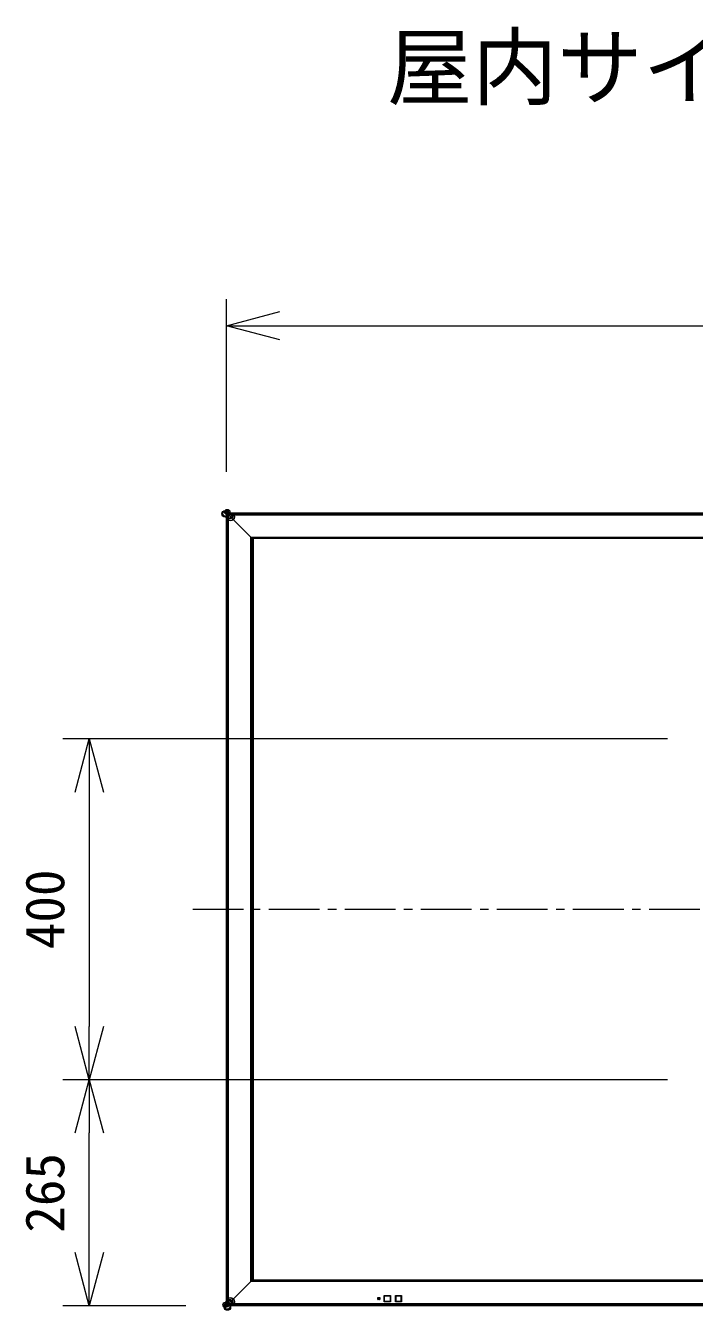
# Model space of a CAD drawing. Units: millimetres, scale not verified. Extents: x -62 to 83, y -61 to 69.
# Drawn here: x -52.5 to -21.1, y -3.5 to 56.8 of the extents above; entities that cross this region are included whole.
import ezdxf
from ezdxf.enums import TextEntityAlignment as Align

# ---------------------------------------------------------------- set-up
doc = ezdxf.new("R2010")
doc.units = ezdxf.units.MM
doc.header["$LTSCALE"] = 0.125
doc.linetypes.add('USER1', pattern=[28.575, 19.05, -3.175, 3.175, -3.175])
for name, color, linetype, lineweight in [('0-0_0', 7, 'Continuous', 18), ('0-5_SUNPO', 7, 'Continuous', 18), ('0-6_GAIKEI', 1, 'Continuous', 18)]:
    doc.layers.add(name, color=color, linetype=linetype, lineweight=lineweight)
doc.layers.add('0-2_MOJI1', color=7, linetype='Continuous')
doc.styles.add('ＭＳ ゴシック', font='')
doc.styles.get('ＭＳ ゴシック').set_extended_font_data('MS Gothic')

# ---------------------------------------------------------------- blocks, each defined once
blk = doc.blocks.new('_Open30')
at = {"layer": '0-0_0'}
blk.add_line((0, 0), (-1, 0), dxfattribs=at)
blk.add_lwpolyline([(-1, 0.26795), (0, 0), (-1, -0.26795)], dxfattribs=at)
blk = doc.blocks.new('D1')
at = {"layer": '0-5_SUNPO'}
for p, q in [((42.1689, 336.8173), (13.7652, 336.8173)), ((15.0152, 334.3173), (15.0152, 323.3173)), ((42.1689, 320.8173), (13.7652, 320.8173))]:
    blk.add_line(p, q, dxfattribs=at)
at = {"layer": '0-5_SUNPO', "xscale": 2.5, "yscale": 2.5}
for p, rotation in [((15.0152, 336.8173), 90), ((15.0152, 320.8173), 270)]:
    blk.add_blockref('_Open30', p, dxfattribs=dict(at, rotation=rotation))
at = {"layer": '0-5_SUNPO', "style": 'ＭＳ ゴシック'}
blk.add_text('400', height=1.833, rotation=90, dxfattribs=at).set_placement((14.3902, 326.9423), align=Align.BOTTOM_LEFT)
blk = doc.blocks.new('D3')
at = {"layer": '0-5_SUNPO'}
for p, q in [((21.4563, 349.3443), (21.4563, 357.4585)), ((85.6163, 349.3443), (85.6163, 357.4585)), ((23.9563, 356.2085), (83.1163, 356.2085))]:
    blk.add_line(p, q, dxfattribs=at)
at = {"layer": '0-5_SUNPO', "xscale": 2.5, "yscale": 2.5, "rotation": 180}
blk.add_blockref('_Open30', (21.4563, 356.2085), dxfattribs=at)
at = {"layer": '0-5_SUNPO', "xscale": 2.5, "yscale": 2.5}
blk.add_blockref('_Open30', (85.6163, 356.2085), dxfattribs=at)
at = {"layer": '0-5_SUNPO', "style": 'ＭＳ ゴシック'}
blk.add_text('1604', height=1.833, dxfattribs=at).set_placement((51.0363, 356.8335), align=Align.BOTTOM_LEFT)
blk = doc.blocks.new('D6')
at = {"layer": '0-5_SUNPO'}
for p, q in [((42.1689, 320.8173), (13.7652, 320.8173)), ((15.0152, 312.7053), (15.0152, 318.3173)), ((19.5563, 310.2053), (13.7652, 310.2053))]:
    blk.add_line(p, q, dxfattribs=at)
at = {"layer": '0-5_SUNPO', "xscale": 2.5, "yscale": 2.5}
for p, rotation in [((15.0152, 320.8173), 90), ((15.0152, 310.2053), 270)]:
    blk.add_blockref('_Open30', p, dxfattribs=dict(at, rotation=rotation))
at = {"layer": '0-5_SUNPO', "style": 'ＭＳ ゴシック'}
blk.add_text('265', height=1.833, rotation=90, dxfattribs=at).set_placement((14.3902, 313.6363), align=Align.BOTTOM_LEFT)

msp = doc.modelspace()

# ---------------------------------------------------------------- linework, layer by layer
at = {"layer": '0-6_GAIKEI', "color": 7}
for p, q in [((-43.0309, 33.8506), (-43.022, 33.8595)), ((-42.9748, 33.9066), (-43.022, 33.8595)), ((-42.9748, 33.9066), (-42.9659, 33.9155)), ((-42.9661, 33.8394), (-42.9661, 33.8394)), ((-42.9344, 33.9271), (21.0256, 33.9271)), ((-42.9344, 33.9271), (-42.9344, 33.9153)), ((-41.8627, -2.1252), (-41.891, -2.1535)), ((-41.8344, -2.0969), (-41.8627, -2.1252)), ((-43.0344, -3.212), (-43.0344, -3.212)), ((-43.022, -3.2294), (-43.0309, -3.2205)), ((-42.9748, -3.2765), (-43.022, -3.2294)), ((-42.9659, -3.2854), (-42.9748, -3.2765)), ((-42.9344, -3.2889), (-42.9574, -3.2889)), ((-42.9574, -3.2889), (-42.9574, -3.2889)), ((-42.9344, -3.2852), (-42.9344, -3.2969)), ((21.0256, -3.2969), (-42.9344, -3.2969))]:
    msp.add_line(p, q, dxfattribs=at)
at = {"layer": '0-6_GAIKEI'}
for p, q in [((-43.022, 33.8397), (-43.0227, 33.839)), ((-43.0227, -3.2089), (-43.0227, 33.839)), ((-42.9661, 33.8394), (-43.022, 33.8397)), ((-42.9661, -3.2093), (-42.9661, 33.8394)), ((-42.9378, 33.8225), (-42.9661, 33.8394)), ((-42.9543, 33.9073), (-42.955, 33.9066)), ((-42.955, 33.9066), (-42.9548, 33.8508)), ((-42.9548, 33.8508), (-42.9344, 33.8508)), ((-42.9548, 33.8508), (-42.9548, 33.8507)), ((-42.9548, 33.8507), (-42.9378, 33.8225)), ((-42.9344, 33.9073), (-42.9543, 33.9073)), ((-42.9298, 33.8225), (-42.9378, 33.8225)), ((-42.9378, -3.1924), (-42.9378, 33.8225)), ((-42.9344, 33.9153), (-42.9344, 33.8271)), ((-42.9344, 33.9153), (21.0256, 33.9153)), ((-42.9344, 33.8588), (21.0256, 33.8588)), ((-42.9344, 33.8305), (21.0256, 33.8305)), ((-42.9344, 33.8271), (-41.8461, 32.7388)), ((-41.891, 32.7836), (19.9822, 32.7836)), ((-41.891, -2.1535), (-41.891, 32.7836)), ((-41.8627, 32.7553), (19.9539, 32.7553)), ((-41.8627, -2.1252), (-41.8627, 32.7553)), ((-41.8461, 32.7388), (19.9373, 32.7388)), ((-41.8461, 32.7388), (-41.8344, 32.7271)), ((-41.8461, -2.1087), (-41.8461, 32.7388)), ((-41.8344, 32.7271), (19.9256, 32.7271)), ((-41.8344, -2.0969), (-41.8344, 32.7271)), ((-41.7864, 32.7271), (-41.7864, -2.0969)), ((-41.7744, 32.7271), (-41.7744, -2.0969)), ((-41.891, -2.1535), (-42.9344, -3.1969)), ((19.9822, -2.1535), (-41.891, -2.1535)), ((19.9539, -2.1252), (-41.8627, -2.1252)), ((19.9373, -2.1087), (-41.8461, -2.1087)), ((19.9256, -2.0969), (-41.8344, -2.0969)), ((-35.9284, -2.9129), (-35.8324, -2.9129)), ((-35.9284, -3.0089), (-35.9284, -2.9129)), ((-35.8324, -3.0089), (-35.9284, -3.0089)), ((-35.9254, -2.9239), (-35.9234, -2.9259)), ((-35.9254, -2.998), (-35.9254, -2.9239)), ((-35.9234, -2.996), (-35.9254, -2.998)), ((-35.9234, -2.996), (-35.9234, -2.9259)), ((-35.9154, -2.9259), (-35.9234, -2.9259)), ((-35.9234, -2.996), (-35.9154, -2.996)), ((-35.9154, -2.9179), (-35.9174, -2.9159)), ((-35.9174, -2.9159), (-35.8434, -2.9159)), ((-35.9174, -3.0059), (-35.9154, -3.004)), ((-35.8434, -3.0059), (-35.9174, -3.0059)), ((-35.9154, -2.9179), (-35.8454, -2.9179)), ((-35.9154, -2.9179), (-35.9154, -2.9259)), ((-35.9154, -2.9259), (-35.8454, -2.9259)), ((-35.9154, -2.996), (-35.9154, -2.9259)), ((-35.8454, -2.996), (-35.9154, -2.996)), ((-35.9154, -2.996), (-35.9154, -3.004)), ((-35.8454, -3.004), (-35.9154, -3.004)), ((-35.8434, -2.9159), (-35.8454, -2.9179)), ((-35.8454, -2.9259), (-35.8454, -2.9179)), ((-35.8374, -2.9259), (-35.8454, -2.9259)), ((-35.8454, -2.9259), (-35.8454, -2.996)), ((-35.8454, -2.996), (-35.8374, -2.996)), ((-35.8454, -3.004), (-35.8434, -3.0059)), ((-35.8453, -3.004), (-35.8453, -2.996)), ((-35.8374, -2.9259), (-35.8354, -2.9239)), ((-35.8374, -2.9259), (-35.8374, -2.996)), ((-35.8354, -2.998), (-35.8374, -2.996)), ((-35.8354, -2.9239), (-35.8354, -2.998)), ((-35.8324, -2.9129), (-35.8324, -3.0089)), ((-35.6204, -2.8189), (-35.3364, -2.8189)), ((-35.6204, -3.1029), (-35.6204, -2.8189)), ((-35.6184, -2.8289), (-35.6164, -2.8309)), ((-35.6184, -3.093), (-35.6184, -2.8289)), ((-35.6164, -3.091), (-35.6164, -2.8309)), ((-35.6084, -2.8309), (-35.6164, -2.8309)), ((-35.6084, -2.8229), (-35.6104, -2.8209)), ((-35.6104, -2.8209), (-35.3464, -2.8209)), ((-35.6084, -2.8229), (-35.3484, -2.8229)), ((-35.6084, -2.8229), (-35.6084, -2.8309)), ((-35.6084, -2.8309), (-35.3484, -2.8309)), ((-35.6084, -3.091), (-35.6084, -2.8309)), ((-35.3464, -2.8209), (-35.3484, -2.8229)), ((-35.3484, -2.8309), (-35.3484, -2.8229)), ((-35.3404, -2.8309), (-35.3484, -2.8309)), ((-35.3484, -2.8309), (-35.3484, -3.091)), ((-35.3404, -2.8309), (-35.3384, -2.8289)), ((-35.3404, -2.8309), (-35.3404, -3.091)), ((-35.3384, -2.8289), (-35.3384, -3.093)), ((-35.3364, -2.8189), (-35.3364, -3.1029)), ((-35.0964, -2.8189), (-34.8124, -2.8189)), ((-35.0964, -3.1029), (-35.0964, -2.8189)), ((-35.0944, -2.8289), (-35.0924, -2.8309)), ((-35.0944, -3.093), (-35.0944, -2.8289)), ((-35.0924, -2.8309), (-35.0924, -3.091)), ((-35.0844, -2.8309), (-35.0924, -2.8309)), ((-35.0844, -2.8229), (-35.0864, -2.8209)), ((-35.0864, -2.8209), (-34.8224, -2.8209)), ((-35.0844, -2.8229), (-34.8244, -2.8229)), ((-35.0844, -2.8229), (-35.0844, -2.8309)), ((-34.8244, -2.8309), (-35.0844, -2.8309)), ((-35.0844, -2.8309), (-35.0844, -3.091)), ((-34.8224, -2.8209), (-34.8244, -2.8229)), ((-34.8244, -2.8309), (-34.8244, -2.8229)), ((-34.8164, -2.8309), (-34.8244, -2.8309)), ((-34.8244, -3.091), (-34.8244, -2.8309)), ((-34.8164, -2.8309), (-34.8144, -2.8289)), ((-34.8164, -2.8309), (-34.8164, -3.091)), ((-34.8144, -2.8289), (-34.8144, -3.093)), ((-34.8124, -2.8189), (-34.8124, -3.1029)), ((-43.0227, -3.2089), (-43.022, -3.2096)), ((-43.022, -3.2096), (-42.9661, -3.2093)), ((-42.9661, -3.2093), (-42.9378, -3.1924)), ((-42.9661, -3.2093), (-42.9661, -3.2093)), ((-42.9548, -3.2207), (-42.955, -3.2765)), ((-42.955, -3.2765), (-42.9543, -3.2772)), ((-42.9378, -3.1924), (-42.9548, -3.2206)), ((-42.9548, -3.2206), (-42.9548, -3.2207)), ((-42.9344, -3.2207), (-42.9548, -3.2207)), ((-42.9543, -3.2772), (-42.9344, -3.2772)), ((-42.9378, -3.1924), (-42.9298, -3.1924)), ((-42.9344, -3.1969), (-42.9344, -3.2852)), ((21.0256, -3.2004), (-42.9344, -3.2004)), ((21.0256, -3.2287), (-42.9344, -3.2287)), ((21.0256, -3.2852), (-42.9344, -3.2852)), ((-35.3364, -3.1029), (-35.6204, -3.1029)), ((-35.6164, -3.091), (-35.6184, -3.093)), ((-35.6164, -3.091), (-35.6084, -3.091)), ((-35.6104, -3.1009), (-35.6084, -3.099)), ((-35.3464, -3.1009), (-35.6104, -3.1009)), ((-35.6084, -3.091), (-35.6084, -3.099)), ((-35.3484, -3.091), (-35.6084, -3.091)), ((-35.3484, -3.099), (-35.6084, -3.099)), ((-35.3484, -3.091), (-35.3404, -3.091)), ((-35.3484, -3.099), (-35.3464, -3.1009)), ((-35.3483, -3.099), (-35.3483, -3.091)), ((-35.3384, -3.093), (-35.3404, -3.091)), ((-34.8124, -3.1029), (-35.0964, -3.1029)), ((-35.0924, -3.091), (-35.0944, -3.093)), ((-35.0924, -3.091), (-35.0844, -3.091)), ((-35.0864, -3.1009), (-35.0844, -3.099)), ((-34.8224, -3.1009), (-35.0864, -3.1009)), ((-35.0844, -3.091), (-35.0844, -3.099)), ((-35.0844, -3.091), (-34.8244, -3.091)), ((-35.0844, -3.099), (-34.8244, -3.099)), ((-34.8244, -3.091), (-34.8164, -3.091)), ((-34.8244, -3.099), (-34.8224, -3.1009)), ((-34.8243, -3.099), (-34.8243, -3.091)), ((-34.8144, -3.093), (-34.8164, -3.091))]:
    msp.add_line(p, q, dxfattribs=at)
at = {"layer": '0-6_GAIKEI', "color": 9, "linetype": 'USER1'}
msp.add_line((-44.6199, 15.3151), (22.7569, 15.3151), dxfattribs=at)
at = {"layer": '0-6_GAIKEI', "color": 7}
for points in [[(-43.0344, -3.212), (-43.0344, 33.8421), (-43.0344, 33.8421)], [(-42.9574, 33.919), (-42.9574, 33.9191), (-42.9344, 33.9191)]]:
    msp.add_lwpolyline(points, dxfattribs=at)
at = {"layer": '0-6_GAIKEI'}
for centre, radius in [((-43.1022, 33.8741), 0.1516), ((-43.0787, 33.8805), 0.1272), ((-42.9966, 33.9604), 0.1242), ((-43.0064, 33.9267), 0.0891), ((-43.0178, 33.8982), 0.0638), ((-43.0221, 33.8736), 0.0337), ((-43.0385, 33.8254), 0.0172), ((-42.8547, 33.7392), 0.1955), ((-42.9968, 33.8766), 0.0525), ((-42.9848, 33.8911), 0.0644), ((-42.8586, 33.7437), 0.1896), ((-42.8985, 33.7712), 0.1412), ((-43.0016, 33.869), 0.0367), ((-42.9195, 33.7839), 0.1166), ((-43.0115, 33.8594), 0.0229), ((-43.0117, 33.8579), 0.0218), ((-43.0174, 33.8543), 0.0151), ((-43.026, 33.8503), 0.00562), ((-43.0274, 33.8485), 0.004), ((-43.0283, 33.8493), 0.00307), ((-43.0293, 33.849), 0.00208), ((-43.0285, 33.8491), 0.00278), ((-42.8855, 33.7812), 0.1434), ((-42.8865, 33.7841), 0.1404), ((-42.9835, 33.887), 0.0355), ((-42.9866, 33.9076), 0.0312), ((-42.9714, 33.8992), 0.0184), ((-42.9698, 33.9019), 0.0153), ((-42.9338, 33.8218), 0.0368), ((-42.9429, 33.8275), 0.026), ((-42.9428, 33.8277), 0.026), ((-42.9648, 33.9125), 0.00358), ((-42.9638, 33.912), 0.00408), ((-42.964, 33.9125), 0.00359), ((-42.9645, 33.9132), 0.00271), ((-42.9666, 33.8398), 0.00063), ((-42.9608, 33.8372), 0.00571), ((-42.9644, 33.914), 0.00202), ((-42.9359, 33.9248), 0.0222), ((-42.9413, 33.923), 0.0166), ((-42.8545, -3.1093), 0.1955), ((-42.859, -3.1132), 0.1896), ((-42.8966, -3.1401), 0.1434), ((-42.8995, -3.141), 0.1404), ((-42.8865, -3.1531), 0.1412), ((-43.0757, -3.2511), 0.1242), ((-42.9895, -3.3568), 0.1516), ((-43.042, -3.261), 0.0891), ((-42.9959, -3.3332), 0.1272), ((-43.0135, -3.2723), 0.0638), ((-43.0064, -3.2394), 0.0644), ((-43.0401, -3.1905), 0.0222), ((-43.0383, -3.1959), 0.0166), ((-43.0229, -3.2411), 0.0312), ((-42.9919, -3.2514), 0.0525), ((-43.0024, -3.238), 0.0355), ((-43.0145, -3.2259), 0.0184), ((-43.0172, -3.2243), 0.0153), ((-43.0274, -3.2184), 0.00408), ((-43.0279, -3.2193), 0.00358), ((-43.0278, -3.2186), 0.00359), ((-43.0294, -3.2189), 0.00202), ((-43.0286, -3.219), 0.00271), ((-42.9889, -3.2767), 0.0337), ((-42.9844, -3.2562), 0.0367), ((-42.8992, -3.1741), 0.1166), ((-42.9748, -3.266), 0.0229), ((-42.9732, -3.2662), 0.0218), ((-42.9696, -3.2719), 0.0151), ((-42.9359, -3.1861), 0.0394), ((-42.9656, -3.2806), 0.00562), ((-42.9424, -3.1969), 0.0268), ((-42.9434, -3.1982), 0.0251), ((-42.9491, -3.2011), 0.0189), ((-42.9639, -3.282), 0.004), ((-42.9534, -3.2029), 0.0143), ((-42.9646, -3.2829), 0.00307), ((-42.9644, -3.2831), 0.00278), ((-42.9643, -3.2839), 0.00208), ((-42.9662, -3.2094), 0.00015), ((-42.9407, -3.2931), 0.0172), ((-42.9534, -3.2171), 0.00381), ((-42.9551, -3.221), 0.00049)]:
    msp.add_circle(centre, radius, dxfattribs=at)
at = {"layer": '0-6_GAIKEI', "color": 7}
for centre, start, end in [((-43.0224, 33.8421), 135, 180), ((-42.9574, 33.9071), 90, 135), ((-43.0224, -3.212), 180, 225), ((-42.9574, -3.2769), 225, 270)]:
    msp.add_arc(centre, 0.012, start, end, dxfattribs=at)
at = {"layer": '0-6_GAIKEI'}
for centre, start, end in [((-35.9174, -2.924), 90.06978, 179.93021), ((-35.9174, -2.9979), 180.06979, 269.93022), ((-35.8434, -2.924), 0.06979, 89.93022), ((-35.8434, -2.9979), 270.06978, 359.93021), ((-35.6104, -2.829), 90.06978, 179.93021), ((-35.3464, -2.829), 0.06979, 89.93022), ((-35.0864, -2.829), 90.06978, 179.93021), ((-34.8224, -2.829), 0.06979, 89.93022), ((-35.6104, -3.0929), 180.06979, 269.93022), ((-35.3464, -3.0929), 270.06978, 359.93021), ((-35.0864, -3.0929), 180.06979, 269.93022), ((-34.8224, -3.0929), 270.06978, 359.93021)]:
    msp.add_arc(centre, 0.008, start, end, dxfattribs=at)
at = {"layer": '0-6_GAIKEI', "color": 7}
for centre, major_axis, start_param, end_param in [((-43.0224, 33.8421), (-0.00848, 0.00848), 6.2831853, 7.0686355), ((-42.9574, 33.9071), (0.00848, -0.00848), 2.3561424, 3.1415927), ((-43.0224, -3.212), (0.00848, 0.00848), 2.3561424, 3.1415927), ((-42.9574, -3.2769), (-0.00848, -0.00848), 0, 0.7854502)]:
    msp.add_ellipse(centre, major_axis=major_axis, ratio=0.999896, start_param=start_param, end_param=end_param, dxfattribs=at)
at = {"layer": '0-6_GAIKEI'}
for centre, major_axis, ratio, start_param, end_param in [((-43.0022, 33.8397), (-0.0198, 0.0198), 0.57735, 0, 1.0471976), ((-42.955, 33.8868), (-0.0198, 0.0198), 0.57735, 5.2359878, 6.2831853), ((-35.9154, -2.9259), (-0.00566, -0.00566), 0.998783, 3.9276009, 5.4971792), ((-35.9154, -2.996), (0.00566, -0.00566), 0.998783, 3.9276009, 5.4971792), ((-35.8454, -2.9259), (-0.00566, 0.00566), 0.998783, 3.9276009, 5.4971792), ((-35.8454, -2.996), (0.00566, 0.00566), 0.998783, 3.9276009, 5.4971792), ((-35.6084, -2.8309), (-0.00566, -0.00566), 0.998783, 3.9276009, 5.4971792), ((-35.3484, -2.8309), (-0.00566, 0.00566), 0.998783, 3.9276009, 5.4971792), ((-35.0844, -2.8309), (-0.00566, -0.00566), 0.998783, 3.9276009, 5.4971792), ((-34.8244, -2.8309), (-0.00566, 0.00566), 0.998783, 3.9276009, 5.4971792), ((-43.0022, -3.2096), (-0.0198, -0.0198), 0.57735, 5.2359878, 6.2831853), ((-42.955, -3.2567), (-0.0198, -0.0198), 0.57735, 0, 1.0471976), ((-35.6084, -3.091), (0.00566, -0.00566), 0.998783, 3.9276009, 5.4971792), ((-35.3484, -3.091), (0.00566, 0.00566), 0.998783, 3.9276009, 5.4971792), ((-35.0844, -3.091), (-0.00566, 0.00566), 0.998783, 0.7860072, 2.3555855), ((-34.8244, -3.091), (0.00566, 0.00566), 0.998783, 3.9276009, 5.4971792)]:
    msp.add_ellipse(centre, major_axis=major_axis, ratio=ratio, start_param=start_param, end_param=end_param, dxfattribs=at)

# ---------------------------------------------------------------- block references
at = {"layer": '0-5_SUNPO'}
for name in ['D3', 'D1', 'D6']:
    msp.add_blockref(name, (-64.4907, -313.5022), dxfattribs=at)

# ---------------------------------------------------------------- texts
at = {"layer": '0-2_MOJI1', "style": 'ＭＳ ゴシック'}
msp.add_text('屋内サイネージディスプレイ', height=2.933, dxfattribs=at).set_placement((-35.4907, 52.4978), align=Align.BOTTOM_LEFT)

doc.saveas('drawing.dxf')
